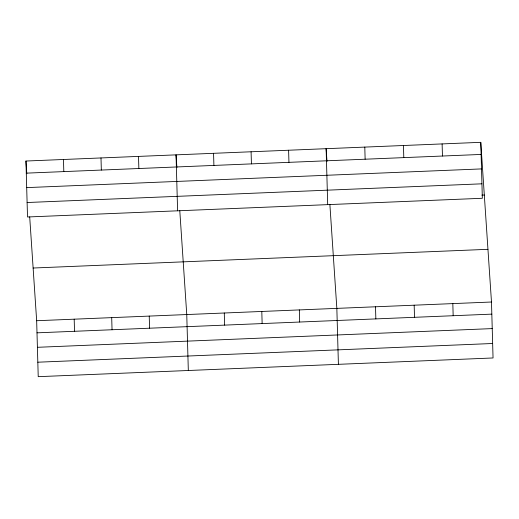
<?xml version="1.0" encoding="UTF-8"?>
<svg xmlns="http://www.w3.org/2000/svg" width="519" height="519" viewBox="0 0 519 519"><rect width="100%" height="100%" fill="white"/><g stroke="black" fill="none" stroke-linecap="round" stroke-linejoin="round"><path stroke-width="0.78" d="M480.776 142.329L482.339 198.277L27.513 216.987L25.95 161.033L480.776 142.329L491.487 302.013L493.05 357.967L38.224 376.671L36.661 320.723L29.693 216.877M26.287 173.145L481.113 154.441M26.69 187.612L481.515 168.909M27.111 202.52L481.93 183.817M481.892 195.125L484.311 195.027M33.125 268.025L487.951 249.321M36.661 320.723L491.487 302.013M36.998 332.835L491.824 314.131M37.407 347.302L492.233 328.598M37.822 362.204L492.648 343.5M326.989 161.461L326.133 148.687L327.697 204.642M329.883 204.531L336.844 308.377L338.407 364.325M176.901 167.637L176.045 154.863L177.602 210.811M179.788 210.708L186.756 314.546L188.319 370.501M25.95 161.033L26.806 173.807M452.828 303.602L453.165 315.721M442.117 143.919L442.454 156.031M414.168 305.191L414.506 317.31M403.458 145.508L403.795 157.62M375.509 306.787L375.847 318.9M364.792 147.098L365.129 159.21M299.327 309.914L299.664 322.033M288.609 150.231L288.947 162.343M261.803 311.458L262.14 323.577M251.086 151.775L251.43 163.887M224.279 313.002L224.617 325.115M213.562 153.319L213.906 165.431M149.232 316.09L149.569 328.203M138.521 156.401L138.858 168.519M111.708 317.634L112.046 329.747M100.997 157.945L101.335 170.063M74.185 319.179L74.522 331.291M63.474 159.489L63.811 171.601"/></g></svg>
